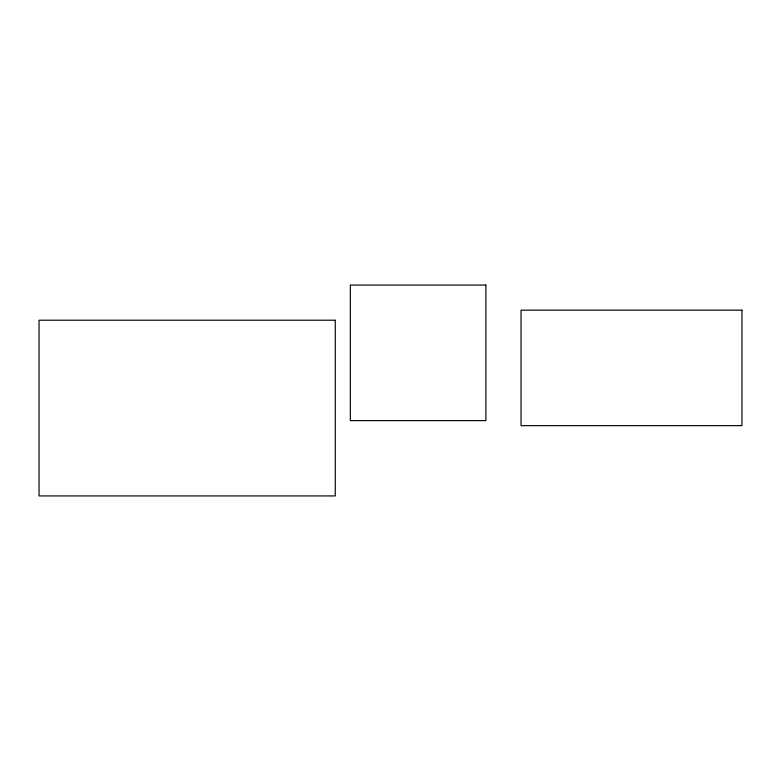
<?xml version="1.0" encoding="UTF-8"?>
<svg xmlns="http://www.w3.org/2000/svg" width="781" height="781" viewBox="0 0 781 781"><rect width="100%" height="100%" fill="white"/><g stroke="black" fill="none" stroke-linecap="round" stroke-linejoin="round"><path stroke-width="1.17" d="M485.889 285.065L350.337 285.065L350.337 420.627L485.889 420.627L485.889 285.065M741.95 310.164L521.034 310.164L521.034 425.645L741.95 425.645L741.95 310.164M335.274 320.21L39.05 320.21L39.05 495.935L335.274 495.935L335.274 320.21"/></g></svg>
